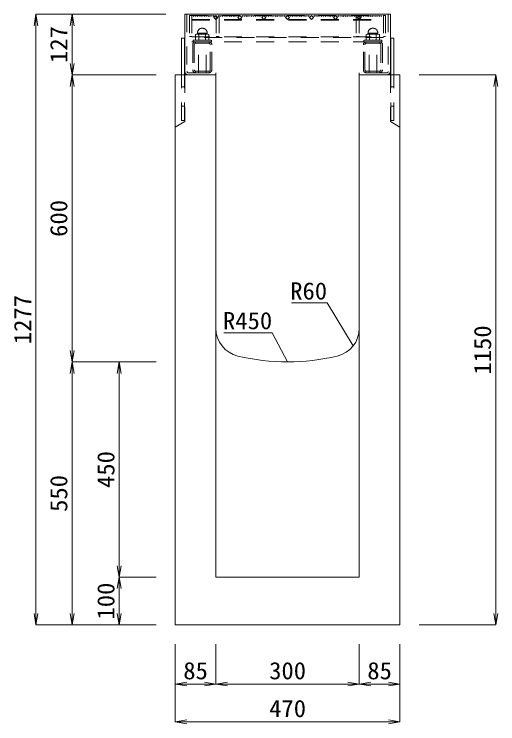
# Model space of a CAD drawing. Units: millimetres at full size. Extents: x -734 to 58102, y 49499 to 87169.
# Drawn here: x 11237 to 12249, y 56777 to 58261 of the extents above; entities that cross this region are included whole.
import ezdxf
from ezdxf.enums import TextEntityAlignment as Align

# ---------------------------------------------------------------- set-up
doc = ezdxf.new("R2010")
doc.units = ezdxf.units.MM
doc.header["$LTSCALE"] = 50
doc.linetypes.add('USER1', pattern=[1.35, 0.75, -0.6])
for name, color, linetype, lineweight in [('寸法線', 7, 'Continuous', 13), ('引出線', 4, 'Continuous', 13), ('本体', 2, 'Continuous', 20), ('ｸﾞﾚｰﾁﾝｸﾞ', 7, 'USER1', 9)]:
    doc.layers.add(name, color=color, linetype=linetype, lineweight=lineweight)
doc.styles.add('ＭＳ 明朝', font='')
doc.styles.get('ＭＳ 明朝').set_extended_font_data('MS Mincho')

# ---------------------------------------------------------------- blocks, each defined once
blk = doc.blocks.new('open_arrow')
at = {"color": 0, "linetype": 'Continuous', "lineweight": -2}
blk.add_lwpolyline([(7.5, 1.25), (0, 0), (7.5, -1.25)], dxfattribs=at)

msp = doc.modelspace()

# ---------------------------------------------------------------- linework, layer by layer
at = {"layer": '寸法線'}
for p, q in [((11283.14, 56983.85), (11283.14, 58260.85)), ((11554.48, 58260.85), (11283.14, 58260.85)), ((11358.69, 58260.85), (11358.69, 58133.85)), ((11554.48, 58260.85), (11358.69, 58260.85)), ((11534.48, 58133.85), (11358.69, 58133.85)), ((11358.69, 58133.85), (11358.69, 57533.85)), ((11534.48, 58133.85), (11358.69, 58133.85)), ((12084.52, 58133.85), (12245.31, 58133.85)), ((12245.31, 58133.85), (12245.31, 56983.85)), ((11358.69, 57533.85), (11358.69, 56983.85)), ((11534.48, 57533.85), (11358.69, 57533.85)), ((11534.48, 57533.85), (11358.69, 57533.85)), ((11457.29, 57083.85), (11457.29, 57533.85)), ((11534.48, 57533.85), (11457.29, 57533.85)), ((11534.48, 57083.85), (11457.29, 57083.85)), ((11457.29, 56983.85), (11457.29, 57083.85)), ((11534.48, 57083.85), (11457.29, 57083.85)), ((11534.48, 56983.85), (11283.14, 56983.85)), ((11534.48, 56983.85), (11358.69, 56983.85)), ((11534.48, 56983.85), (11457.29, 56983.85)), ((12084.52, 56983.85), (12245.31, 56983.85)), ((11574.5, 56943.83), (11574.5, 56781.26)), ((11574.5, 56943.83), (11574.5, 56860.31)), ((11659.5, 56943.83), (11659.5, 56860.31)), ((11659.5, 56943.83), (11659.5, 56860.31)), ((11959.5, 56943.83), (11959.5, 56860.31)), ((11959.5, 56943.83), (11959.5, 56860.31)), ((12044.5, 56943.83), (12044.5, 56781.26)), ((12044.5, 56943.83), (12044.5, 56860.31)), ((11574.5, 56860.31), (11659.5, 56860.31)), ((11659.5, 56860.31), (11959.5, 56860.31)), ((11959.5, 56860.31), (12044.5, 56860.31)), ((11574.5, 56781.26), (12044.5, 56781.26))]:
    msp.add_line(p, q, dxfattribs=at)
at = {"layer": '引出線'}
for points in [[(11946.57, 57567.17), (11892.16, 57657.06), (11817.49, 57657.06)], [(11809.5, 57533.85), (11777.28, 57595), (11676.27, 57595)]]:
    msp.add_lwpolyline(points, dxfattribs=at)
at = {"layer": '本体'}
for p, q in [((11574.5, 58133.85), (11574.5, 56983.85)), ((11574.5, 58133.85), (11659.5, 58133.85)), ((11659.5, 57604.38), (11659.5, 58133.85)), ((11959.5, 57604.38), (11959.5, 58133.85)), ((11959.5, 58133.85), (12044.5, 58133.85)), ((12044.5, 56983.85), (12044.5, 58133.85)), ((11659.5, 57604.38), (11659.5, 57083.85)), ((11959.5, 57604.38), (11959.5, 57083.85)), ((11659.5, 57083.85), (11959.5, 57083.85)), ((11574.5, 56983.85), (12044.5, 56983.85))]:
    msp.add_line(p, q, dxfattribs=at)
at = {"layer": '本体', "linetype": 'USER1', "lineweight": 9}
for p, q in [((11594.51, 58133.85), (11594.51, 58036.85)), ((12024.51, 58133.85), (12024.51, 58036.85)), ((11574.51, 58024.35), (11594.51, 58036.85)), ((12044.51, 58024.35), (12024.51, 58036.85))]:
    msp.add_line(p, q, dxfattribs=at)
at = {"layer": '本体'}
for centre, radius, start, end in [((11719.5, 57604.38), 60, 180, 256.65785), ((11899.5, 57604.38), 60, 283.34237, 0), ((11809.5, 57983.85), 450, 256.65777, 283.34225)]:
    msp.add_arc(centre, radius, start, end, dxfattribs=at)
at = {"layer": 'ｸﾞﾚｰﾁﾝｸﾞ', "linetype": 'Continuous'}
for p, q in [((11594.5, 58260.85), (12024.5, 58260.85)), ((11594.5, 58141.48), (11594.5, 58260.85)), ((12024.5, 58133.85), (12024.5, 58260.85)), ((11593.5, 58210.85), (11587.5, 58210.85)), ((11587.5, 58133.85), (11587.5, 58210.85)), ((11593.5, 58133.85), (11593.5, 58210.85)), ((12025.5, 58210.85), (12031.5, 58210.85)), ((12025.5, 58133.85), (12025.5, 58210.85)), ((12031.5, 58133.85), (12031.5, 58210.85))]:
    msp.add_line(p, q, dxfattribs=at)
at = {"layer": 'ｸﾞﾚｰﾁﾝｸﾞ'}
for p, q in [((11599, 58260.85), (11599, 58141.35)), ((12020, 58260.85), (12020, 58141.35)), ((11604.5, 58258.35), (11604.5, 58214.35)), ((11609, 58258.35), (11609, 58214.35)), ((11609, 58258.35), (11609, 58203.35)), ((11609, 58249.85), (12010, 58249.85)), ((11609, 58248.35), (12010, 58248.35)), ((11612.2, 58258.35), (11613.1, 58256.25)), ((11613.1, 58256.25), (11614, 58258.35)), ((11616, 58258.35), (11616.9, 58256.25)), ((11616.9, 58256.25), (11617.8, 58258.35)), ((11619.8, 58258.35), (11620.7, 58256.25)), ((11620.7, 58256.25), (11621.6, 58258.35)), ((11623.6, 58258.35), (11624.5, 58256.25)), ((11624.5, 58256.25), (11625.4, 58258.35)), ((11627.4, 58258.35), (11628.3, 58256.25)), ((11628.3, 58256.25), (11629.2, 58258.35)), ((11631.2, 58258.35), (11632.1, 58256.25)), ((11632.1, 58256.25), (11633, 58258.35)), ((11635, 58258.35), (11635.9, 58256.25)), ((11635.9, 58256.25), (11636.8, 58258.35)), ((11638.8, 58258.35), (11639.7, 58256.25)), ((11639.7, 58256.25), (11640.6, 58258.35)), ((11642.6, 58258.35), (11643.5, 58256.25)), ((11643.5, 58256.25), (11644.4, 58258.35)), ((11646.4, 58258.35), (11647.3, 58256.25)), ((11647.3, 58256.25), (11648.2, 58258.35)), ((11650.2, 58258.35), (11651.1, 58256.25)), ((11651.1, 58256.25), (11652, 58258.35)), ((11654, 58258.35), (11654.9, 58256.25)), ((11654.9, 58256.25), (11655.8, 58258.35)), ((11659.5, 58258.35), (11655.26, 58254.11)), ((11655.26, 58254.11), (11659.5, 58249.87)), ((11663.74, 58254.11), (11659.5, 58258.35)), ((11659.5, 58249.87), (11663.74, 58254.11)), ((11659.5, 58249.87), (11660, 58250.37)), ((11660, 58258.35), (11660, 58214.35)), ((11664.5, 58258.35), (11665.4, 58256.25)), ((11665.4, 58256.25), (11666.3, 58258.35)), ((11666, 58258.35), (11666, 58214.35)), ((11668.3, 58258.35), (11669.2, 58256.25)), ((11669.2, 58256.25), (11670.1, 58258.35)), ((11672.1, 58258.35), (11673, 58256.25)), ((11673, 58256.25), (11673.9, 58258.35)), ((11675.9, 58258.35), (11676.8, 58256.25)), ((11676.8, 58256.25), (11677.7, 58258.35)), ((11679.7, 58258.35), (11680.6, 58256.25)), ((11680.6, 58256.25), (11681.5, 58258.35)), ((11683.5, 58258.35), (11684.4, 58256.25)), ((11684.4, 58256.25), (11685.3, 58258.35)), ((11687.3, 58258.35), (11688.2, 58256.25)), ((11688.2, 58256.25), (11689.1, 58258.35)), ((11691.1, 58258.35), (11692, 58256.25)), ((11692, 58256.25), (11692.9, 58258.35)), ((11694.9, 58258.35), (11695.8, 58256.25)), ((11695.8, 58256.25), (11696.7, 58258.35)), ((11698.7, 58258.35), (11699.6, 58256.25)), ((11699.6, 58256.25), (11700.5, 58258.35)), ((11702.5, 58258.35), (11703.4, 58256.25)), ((11703.4, 58256.25), (11704.3, 58258.35)), ((11709.5, 58258.35), (11705.26, 58254.11)), ((11705.26, 58254.11), (11709.5, 58249.87)), ((11713.74, 58254.11), (11709.5, 58258.35)), ((11709.5, 58249.87), (11713.74, 58254.11)), ((11714.5, 58258.35), (11715.4, 58256.25)), ((11715.4, 58256.25), (11716.3, 58258.35)), ((11718.3, 58258.35), (11719.2, 58256.25)), ((11719.2, 58256.25), (11720.1, 58258.35)), ((11722.1, 58258.35), (11723, 58256.25)), ((11723, 58256.25), (11723.9, 58258.35)), ((11725.9, 58258.35), (11726.8, 58256.25)), ((11726.8, 58256.25), (11727.7, 58258.35)), ((11729.7, 58258.35), (11730.6, 58256.25)), ((11730.6, 58256.25), (11731.5, 58258.35)), ((11733.5, 58258.35), (11734.4, 58256.25)), ((11734.4, 58256.25), (11735.3, 58258.35)), ((11737.3, 58258.35), (11738.2, 58256.25)), ((11738.2, 58256.25), (11739.1, 58258.35)), ((11741.1, 58258.35), (11742, 58256.25)), ((11742, 58256.25), (11742.9, 58258.35)), ((11744.9, 58258.35), (11745.8, 58256.25)), ((11745.8, 58256.25), (11746.7, 58258.35)), ((11748.7, 58258.35), (11749.6, 58256.25)), ((11749.6, 58256.25), (11750.5, 58258.35)), ((11752.5, 58258.35), (11753.4, 58256.25)), ((11753.4, 58256.25), (11754.3, 58258.35)), ((11759.5, 58258.35), (11755.26, 58254.11)), ((11755.26, 58254.11), (11759.5, 58249.87)), ((11763.74, 58254.11), (11759.5, 58258.35)), ((11759.5, 58249.87), (11763.74, 58254.11)), ((11764.5, 58258.35), (11765.4, 58256.25)), ((11765.4, 58256.25), (11766.3, 58258.35)), ((11768.3, 58258.35), (11769.2, 58256.25)), ((11769.2, 58256.25), (11770.1, 58258.35)), ((11772.1, 58258.35), (11773, 58256.25)), ((11773, 58256.25), (11773.9, 58258.35)), ((11775.9, 58258.35), (11776.8, 58256.25)), ((11776.8, 58256.25), (11777.7, 58258.35)), ((11779.7, 58258.35), (11780.6, 58256.25)), ((11780.6, 58256.25), (11781.5, 58258.35)), ((11783.5, 58258.35), (11784.4, 58256.25)), ((11784.4, 58256.25), (11785.3, 58258.35)), ((11787.3, 58258.35), (11788.2, 58256.25)), ((11788.2, 58256.25), (11789.1, 58258.35)), ((11791.1, 58258.35), (11792, 58256.25)), ((11792, 58256.25), (11792.9, 58258.35)), ((11794.9, 58258.35), (11795.8, 58256.25)), ((11795.8, 58256.25), (11796.7, 58258.35)), ((11798.7, 58258.35), (11799.6, 58256.25)), ((11799.6, 58256.25), (11800.5, 58258.35)), ((11802.5, 58258.35), (11803.4, 58256.25)), ((11803.4, 58256.25), (11804.3, 58258.35)), ((11809.5, 58258.35), (11805.26, 58254.11)), ((11805.26, 58254.11), (11809.5, 58249.87)), ((11809.5, 58258.35), (11813.74, 58254.11)), ((11813.74, 58254.11), (11809.5, 58249.87)), ((11815.6, 58256.25), (11814.7, 58258.35)), ((11816.5, 58258.35), (11815.6, 58256.25)), ((11819.4, 58256.25), (11818.5, 58258.35)), ((11820.3, 58258.35), (11819.4, 58256.25)), ((11823.2, 58256.25), (11822.3, 58258.35)), ((11824.1, 58258.35), (11823.2, 58256.25)), ((11827, 58256.25), (11826.1, 58258.35)), ((11827.9, 58258.35), (11827, 58256.25)), ((11830.8, 58256.25), (11829.9, 58258.35)), ((11831.7, 58258.35), (11830.8, 58256.25)), ((11834.6, 58256.25), (11833.7, 58258.35)), ((11835.5, 58258.35), (11834.6, 58256.25)), ((11838.4, 58256.25), (11837.5, 58258.35)), ((11839.3, 58258.35), (11838.4, 58256.25)), ((11842.2, 58256.25), (11841.3, 58258.35)), ((11843.1, 58258.35), (11842.2, 58256.25)), ((11846, 58256.25), (11845.1, 58258.35)), ((11846.9, 58258.35), (11846, 58256.25)), ((11849.8, 58256.25), (11848.9, 58258.35)), ((11850.7, 58258.35), (11849.8, 58256.25)), ((11853.6, 58256.25), (11852.7, 58258.35)), ((11854.5, 58258.35), (11853.6, 58256.25)), ((11855.26, 58254.11), (11859.5, 58258.35)), ((11859.5, 58249.87), (11855.26, 58254.11)), ((11859.5, 58258.35), (11863.74, 58254.11)), ((11863.74, 58254.11), (11859.5, 58249.87)), ((11865.6, 58256.25), (11864.7, 58258.35)), ((11866.5, 58258.35), (11865.6, 58256.25)), ((11869.4, 58256.25), (11868.5, 58258.35)), ((11870.3, 58258.35), (11869.4, 58256.25)), ((11873.2, 58256.25), (11872.3, 58258.35)), ((11874.1, 58258.35), (11873.2, 58256.25)), ((11877, 58256.25), (11876.1, 58258.35)), ((11877.9, 58258.35), (11877, 58256.25)), ((11880.8, 58256.25), (11879.9, 58258.35)), ((11881.7, 58258.35), (11880.8, 58256.25)), ((11884.6, 58256.25), (11883.7, 58258.35)), ((11885.5, 58258.35), (11884.6, 58256.25)), ((11888.4, 58256.25), (11887.5, 58258.35)), ((11889.3, 58258.35), (11888.4, 58256.25)), ((11892.2, 58256.25), (11891.3, 58258.35)), ((11893.1, 58258.35), (11892.2, 58256.25)), ((11896, 58256.25), (11895.1, 58258.35)), ((11896.9, 58258.35), (11896, 58256.25)), ((11899.8, 58256.25), (11898.9, 58258.35)), ((11900.7, 58258.35), (11899.8, 58256.25)), ((11903.6, 58256.25), (11902.7, 58258.35)), ((11904.5, 58258.35), (11903.6, 58256.25)), ((11905.26, 58254.11), (11909.5, 58258.35)), ((11909.5, 58249.87), (11905.26, 58254.11)), ((11909.5, 58258.35), (11913.74, 58254.11)), ((11913.74, 58254.11), (11909.5, 58249.87)), ((11915.6, 58256.25), (11914.7, 58258.35)), ((11916.5, 58258.35), (11915.6, 58256.25)), ((11919.4, 58256.25), (11918.5, 58258.35)), ((11920.3, 58258.35), (11919.4, 58256.25)), ((11923.2, 58256.25), (11922.3, 58258.35)), ((11924.1, 58258.35), (11923.2, 58256.25)), ((11927, 58256.25), (11926.1, 58258.35)), ((11927.9, 58258.35), (11927, 58256.25)), ((11930.8, 58256.25), (11929.9, 58258.35)), ((11931.7, 58258.35), (11930.8, 58256.25)), ((11934.6, 58256.25), (11933.7, 58258.35)), ((11935.5, 58258.35), (11934.6, 58256.25)), ((11938.4, 58256.25), (11937.5, 58258.35)), ((11939.3, 58258.35), (11938.4, 58256.25)), ((11942.2, 58256.25), (11941.3, 58258.35)), ((11943.1, 58258.35), (11942.2, 58256.25)), ((11946, 58256.25), (11945.1, 58258.35)), ((11946.9, 58258.35), (11946, 58256.25)), ((11949.8, 58256.25), (11948.9, 58258.35)), ((11950.7, 58258.35), (11949.8, 58256.25)), ((11953.6, 58256.25), (11952.7, 58258.35)), ((11953, 58258.35), (11953, 58214.35)), ((11954.5, 58258.35), (11953.6, 58256.25)), ((11955.26, 58254.11), (11959.5, 58258.35)), ((11959.5, 58249.87), (11955.26, 58254.11)), ((11959, 58258.35), (11959, 58214.35)), ((11959.5, 58249.87), (11959, 58250.37)), ((11959.5, 58258.35), (11963.74, 58254.11)), ((11963.74, 58254.11), (11959.5, 58249.87)), ((11964.1, 58256.25), (11963.2, 58258.35)), ((11965, 58258.35), (11964.1, 58256.25)), ((11967.9, 58256.25), (11967, 58258.35)), ((11968.8, 58258.35), (11967.9, 58256.25)), ((11971.7, 58256.25), (11970.8, 58258.35)), ((11972.6, 58258.35), (11971.7, 58256.25)), ((11975.5, 58256.25), (11974.6, 58258.35)), ((11976.4, 58258.35), (11975.5, 58256.25)), ((11979.3, 58256.25), (11978.4, 58258.35)), ((11980.2, 58258.35), (11979.3, 58256.25)), ((11983.1, 58256.25), (11982.2, 58258.35)), ((11984, 58258.35), (11983.1, 58256.25)), ((11986.9, 58256.25), (11986, 58258.35)), ((11987.8, 58258.35), (11986.9, 58256.25)), ((11990.7, 58256.25), (11989.8, 58258.35)), ((11991.6, 58258.35), (11990.7, 58256.25)), ((11994.5, 58256.25), (11993.6, 58258.35)), ((11995.4, 58258.35), (11994.5, 58256.25)), ((11998.3, 58256.25), (11997.4, 58258.35)), ((11999.2, 58258.35), (11998.3, 58256.25)), ((12002.1, 58256.25), (12001.2, 58258.35)), ((12003, 58258.35), (12002.1, 58256.25)), ((12005.9, 58256.25), (12005, 58258.35)), ((12006.8, 58258.35), (12005.9, 58256.25)), ((12010, 58258.35), (12010, 58214.35)), ((12010, 58258.35), (12010, 58203.35)), ((12014.5, 58258.35), (12014.5, 58214.35)), ((11617.15, 58218.15), (11620.61, 58219.35)), ((11617.15, 58206.35), (11617.15, 58218.15)), ((11620.61, 58221.35), (11641.39, 58221.35)), ((11620.61, 58219.35), (11620.61, 58221.35)), ((11620.61, 58219.35), (11624.08, 58218.15)), ((11641.39, 58219.35), (11620.61, 58219.35)), ((11624.08, 58218.15), (11631, 58219.35)), ((11624.08, 58206.35), (11624.08, 58218.15)), ((11631, 58219.35), (11637.93, 58218.15)), ((11637.93, 58218.15), (11641.39, 58219.35)), ((11637.93, 58218.15), (11637.93, 58206.35)), ((11641.39, 58221.35), (11641.39, 58219.35)), ((11641.39, 58219.35), (11644.85, 58218.15)), ((11644.85, 58218.15), (11644.85, 58206.35)), ((11977.61, 58219.35), (11974.15, 58218.15)), ((11974.15, 58218.15), (11974.15, 58206.35)), ((11998.39, 58221.35), (11977.61, 58221.35)), ((11977.61, 58221.35), (11977.61, 58219.35)), ((11981.07, 58218.15), (11977.61, 58219.35)), ((11977.61, 58219.35), (11998.39, 58219.35)), ((11988, 58219.35), (11981.07, 58218.15)), ((11981.07, 58218.15), (11981.07, 58206.35)), ((11994.92, 58218.15), (11988, 58219.35)), ((11998.39, 58219.35), (11994.92, 58218.15)), ((11994.92, 58206.35), (11994.92, 58218.15)), ((11998.39, 58219.35), (11998.39, 58221.35)), ((12001.85, 58218.15), (11998.39, 58219.35)), ((12001.85, 58206.35), (12001.85, 58218.15)), ((11604.5, 58214.35), (11609, 58214.35)), ((11609, 58213.35), (12010, 58213.35)), ((12010, 58211.85), (11609, 58211.85)), ((11609, 58203.35), (12010, 58203.35)), ((11612, 58206.35), (11650, 58206.35)), ((11612, 58206.35), (11631, 58206.35)), ((11612, 58203.35), (11612, 58206.35)), ((11650, 58203.35), (11612, 58203.35)), ((11616.5, 58203.29), (11616.5, 58200.02)), ((11631, 58206.35), (11617.15, 58206.35)), ((11644.6, 58203.35), (11617.4, 58203.35)), ((11644.6, 58203.35), (11617.4, 58203.35)), ((11623, 58138.35), (11623, 58203.35)), ((11623, 58203.35), (11639, 58203.35)), ((11631, 58206.35), (11624.08, 58206.35)), ((11644.85, 58206.35), (11631, 58206.35)), ((11639, 58138.35), (11639, 58203.35)), ((11645.5, 58203.29), (11645.5, 58200.02)), ((11650, 58206.35), (11650, 58203.35)), ((11660, 58214.35), (11666, 58214.35)), ((11959, 58214.35), (11953, 58214.35)), ((12007, 58206.35), (11969, 58206.35)), ((11969, 58206.35), (11969, 58203.35)), ((11969, 58203.35), (12007, 58203.35)), ((11973.5, 58203.29), (11973.5, 58200.02)), ((11974.15, 58206.35), (11988, 58206.35)), ((11974.4, 58203.35), (12001.6, 58203.35)), ((11974.4, 58203.35), (12001.6, 58203.35)), ((11980, 58138.35), (11980, 58203.35)), ((11996, 58203.35), (11980, 58203.35)), ((11988, 58206.35), (12001.85, 58206.35)), ((12007, 58206.35), (11988, 58206.35)), ((11988, 58206.35), (11994.92, 58206.35)), ((11996, 58138.35), (11996, 58203.35)), ((12002.5, 58203.29), (12002.5, 58200.02)), ((12007, 58203.35), (12007, 58206.35)), ((12014.5, 58214.35), (12010, 58214.35)), ((11611, 58196.95), (11611, 58144.75)), ((11614.2, 58196.95), (11614.2, 58144.75)), ((11644.6, 58200.15), (11617.4, 58200.15)), ((11647.8, 58144.75), (11647.8, 58196.95)), ((11651, 58144.75), (11651, 58196.95)), ((11968, 58144.75), (11968, 58196.95)), ((11971.2, 58144.75), (11971.2, 58196.95)), ((11974.4, 58200.15), (12001.6, 58200.15)), ((12004.8, 58196.95), (12004.8, 58144.75)), ((12008, 58196.95), (12008, 58144.75)), ((11587.5, 58038.85), (11587.5, 58133.85)), ((11593.5, 58038.85), (11593.5, 58133.85)), ((11602, 58138.35), (11659.5, 58138.35)), ((11616.5, 58141.68), (11616.5, 58138.41)), ((11617.4, 58141.55), (11644.6, 58141.55)), ((11617.4, 58138.35), (11644.6, 58138.35)), ((11645.5, 58141.68), (11645.5, 58138.41)), ((11659.5, 58138.35), (11659.5, 58133.85)), ((12017, 58138.35), (11959.5, 58138.35)), ((11959.5, 58138.35), (11959.5, 58133.85)), ((11973.5, 58141.68), (11973.5, 58138.41)), ((12001.6, 58141.55), (11974.4, 58141.55)), ((12001.6, 58138.35), (11974.4, 58138.35)), ((12002.5, 58141.68), (12002.5, 58138.41)), ((12025.5, 58038.85), (12025.5, 58133.85)), ((12031.5, 58038.85), (12031.5, 58133.85)), ((11587.5, 58108.85), (11593.5, 58108.85)), ((12025.5, 58108.85), (12031.5, 58108.85)), ((11587.5, 58068.85), (11593.5, 58068.85)), ((12025.5, 58068.85), (12031.5, 58068.85)), ((11593.5, 58038.85), (11587.5, 58038.85)), ((12025.5, 58038.85), (12031.5, 58038.85))]:
    msp.add_line(p, q, dxfattribs=at)
at = {"layer": 'ｸﾞﾚｰﾁﾝｸﾞ', "lineweight": 5}
msp.add_line((11604.5, 58258.35), (12014.5, 58258.35), dxfattribs=at)
at = {"layer": 'ｸﾞﾚｰﾁﾝｸﾞ'}
for centre, radius, start, end in [((11631, 58221.35), 10.25, 0, 180), ((11988, 58221.35), 10.25, 0, 180), ((11617.4, 58196.95), 6.4, 90, 180), ((11644.6, 58196.95), 6.4, 0, 90), ((11974.4, 58196.95), 6.4, 90, 180), ((12001.6, 58196.95), 6.4, 0, 90), ((11617.4, 58196.95), 3.2, 90, 180), ((11644.6, 58196.95), 3.2, 0, 90), ((11974.4, 58196.95), 3.2, 90, 180), ((12001.6, 58196.95), 3.2, 0, 90), ((11617.4, 58144.75), 6.4, 180, 270), ((11617.4, 58144.75), 3.2, 180, 270), ((11644.6, 58144.75), 6.4, 270, 0), ((11644.6, 58144.75), 3.2, 270, 0), ((11974.4, 58144.75), 6.4, 180, 270), ((11974.4, 58144.75), 3.2, 180, 270), ((12001.6, 58144.75), 6.4, 270, 0), ((12001.6, 58144.75), 3.2, 270, 0), ((11602, 58141.35), 7.5, 179.01874, 270), ((11602, 58141.35), 3, 180, 270), ((12017, 58141.35), 7.5, 270, 0), ((12017, 58141.35), 3, 270, 0)]:
    msp.add_arc(centre, radius, start, end, dxfattribs=at)

# ---------------------------------------------------------------- block references
at = {"layer": '寸法線', "xscale": 3.2, "yscale": 3.2}
for p, rotation in [((11283.14, 58260.85), 270), ((11358.69, 58260.85), 270), ((11358.69, 58133.85), 90), ((11358.69, 58133.85), 270), ((12245.31, 58133.85), 270), ((11358.69, 57533.85), 90), ((11358.69, 57533.85), 270), ((11457.29, 57533.85), 270), ((11457.29, 57083.85), 90), ((11457.29, 57083.85), 270), ((11283.14, 56983.85), 90), ((11358.69, 56983.85), 90), ((11457.29, 56983.85), 90), ((12245.31, 56983.85), 90), ((11659.5, 56860.31), 180), ((11959.5, 56860.31), 180), ((12044.5, 56860.31), 180), ((12044.5, 56781.26), 180)]:
    msp.add_blockref('open_arrow', p, dxfattribs=dict(at, rotation=rotation))
for p in [(11574.5, 56860.31), (11659.5, 56860.31), (11959.5, 56860.31), (11574.5, 56781.26)]:
    msp.add_blockref('open_arrow', p, dxfattribs=at)
at = {"layer": '引出線', "xscale": 0.0533, "yscale": 0.0533}
for p, rotation in [((11946.57, 57567.17), 121.2), ((11809.5, 57533.85), 117.8)]:
    msp.add_blockref('open_arrow', p, dxfattribs=dict(at, rotation=rotation))

# ---------------------------------------------------------------- texts
at = {"layer": '寸法線', "style": 'ＭＳ 明朝', "width": 1.05}
for s, p in [('127', (11330.67, 58197.35)), ('600', (11330.67, 57833.85)), ('1277', (11255.12, 57622.35)), ('1150', (12217.29, 57558.85)), ('450', (11429.27, 57308.85)), ('550', (11330.67, 57258.85)), ('100', (11429.27, 57033.85))]:
    msp.add_text(s, height=36.03, rotation=90, dxfattribs=at).set_placement(p, align=Align.MIDDLE_CENTER)
for s, p in [('85', (11617, 56888.33)), ('300', (11809.5, 56888.33)), ('85', (12002, 56888.33)), ('470', (11809.5, 56809.28))]:
    msp.add_text(s, height=36.03, dxfattribs=at).set_placement(p, align=Align.MIDDLE_CENTER)
at = {"layer": '引出線', "style": 'ＭＳ 明朝', "width": 1.05}
for s, p in [('R60', (11892.16, 57700.26)), ('R450', (11777.28, 57638.2))]:
    msp.add_text(s, height=36.03, dxfattribs=at).set_placement(p, align=Align.TOP_RIGHT)

doc.saveas('drawing.dxf')
